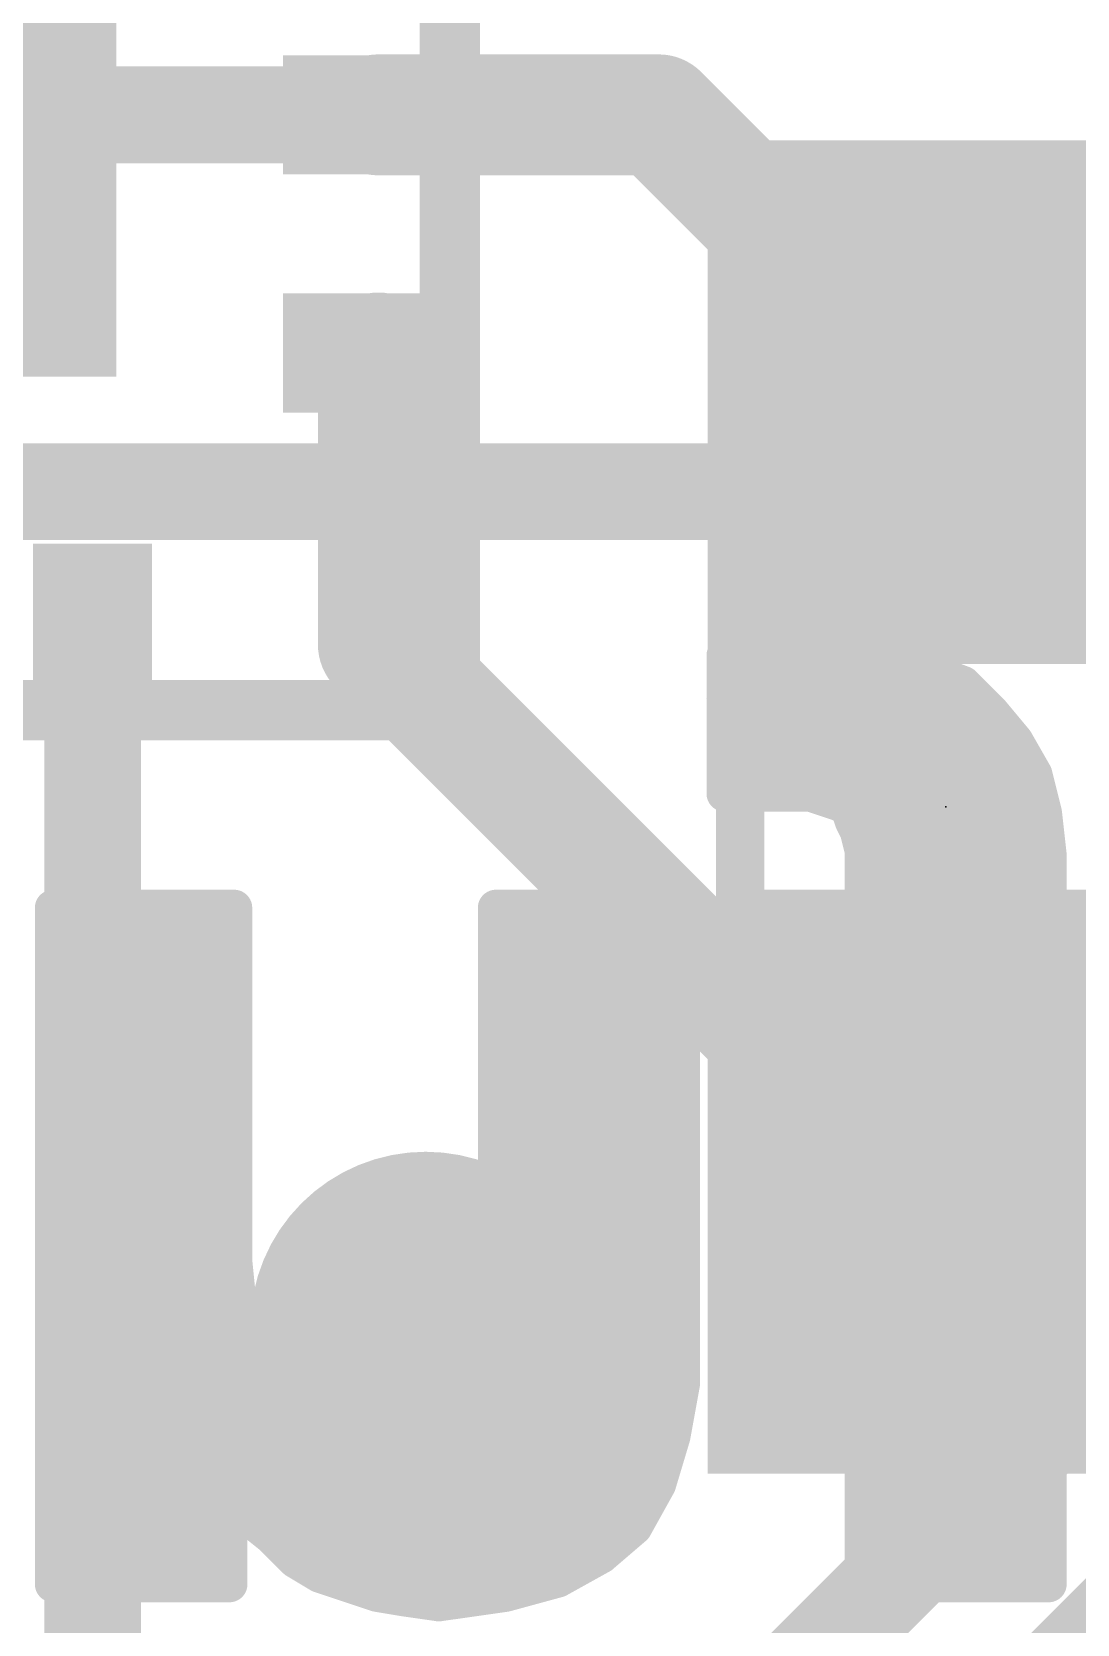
# Model space of a CAD drawing. Extents: x -34 to 52.6, y -23.4 to 26.6.
# Drawn here: x 9.282 to 11.477, y 6.971 to 10.314 of the extents above; entities that cross this region are included whole.
import ezdxf

# ---------------------------------------------------------------- set-up
doc = ezdxf.new("R2010")
doc.units = 0
for name, color, linetype in [('1', 12, 'CONTINUOUS'), ('16', 140, 'CONTINUOUS'), ('18', 110, 'CONTINUOUS'), ('21', 41, 'CONTINUOUS'), ('22', 40, 'CONTINUOUS'), ('23', 53, 'CONTINUOUS'), ('51', 53, 'CONTINUOUS')]:
    doc.layers.add(name, color=color, linetype=linetype)

# ---------------------------------------------------------------- blocks, each defined once
blk = doc.blocks.new('RECT')
blk.add_solid([(-0.5, -0.5), (0.5, -0.5), (-0.5, 0.5), (0.5, 0.5)])
blk = doc.blocks.new('ROUNDV')
at = {"const_width": 0.5}
blk.add_lwpolyline([(0, -0.25, 1), (0, 0.25, 1), (0, -0.25)], format="xyb", dxfattribs=at)

msp = doc.modelspace()

# ---------------------------------------------------------------- linework, layer by layer
at = {"layer": '1'}
for points, const_width in [([(8.148, 11.39), (9.398, 10.14)], 0.2032), ([(10.5982, 10.14), (10.01, 10.14)], 0.254), ([(11.2014, 9.5368), (10.5982, 10.14)], 0.254), ([(9.398, 10.14), (10.01, 10.14)], 0.2032), ([(10.01, 9.64), (10.01, 9.0282)], 0.254), ([(9.41, 6.2985), (9.41, 9.04)], 0.2032), ([(10.01, 9.0282), (11.2014, 7.8368)], 0.254), ([(12.2, 6.8382), (11.2014, 7.8368)], 0.254)]:
    msp.add_lwpolyline(points, dxfattribs=dict(at, const_width=const_width))
for points, const_width in [([(10.01, 10.2035, 1), (10.01, 10.0765)], 0.127), ([(10.6431, 10.1849, 1), (10.5533, 10.0951)], 0.127), ([(10.5982, 10.0765, 1), (10.5982, 10.2035)], 0.127), ([(9.398, 10.1908, 1), (9.398, 10.0892)], 0.1016), ([(10.01, 10.0892, 1), (10.01, 10.1908)], 0.1016), ([(9.3621, 10.1041, 1), (9.4339, 10.1759)], 0.1016), ([(10.0735, 9.64, 1), (9.9465, 9.64)], 0.127), ([(11.1565, 9.4919, 1), (11.2463, 9.5817)], 0.127), ([(9.4608, 9.04, 1), (9.3592, 9.04)], 0.1016), ([(10.0549, 9.0731, 1), (9.9651, 8.9833)], 0.127), ([(9.9465, 9.0282, 1), (10.0735, 9.0282)], 0.127), ([(11.2463, 7.8817, 1), (11.1565, 7.7919)], 0.127), ([(11.1565, 7.7919, 1), (11.2463, 7.8817)], 0.127)]:
    msp.add_lwpolyline(points, format="xyb", dxfattribs=dict(at, const_width=const_width))
at = {"layer": '16'}
for points, const_width in [([(10.16, 11.43), (8.3312, 9.6012)], 0.254), ([(13.3223, 9.2964), (10.8077, 6.7818)], 0.2032), ([(10.9728, 6.4008), (13.4874, 8.9154)], 0.2032)]:
    msp.add_lwpolyline(points, dxfattribs=dict(at, const_width=const_width))
at = {"layer": '21', "const_width": 0.1016}
for points in [[(10.16, 8.89), (10.16, 9.39)], [(9.66, 8.89), (10.16, 8.89)]]:
    msp.add_lwpolyline(points, dxfattribs=at)
at = {"layer": '21', "const_width": 0.0508}
for points in [[(10.1854, 9.39, 1), (10.1346, 9.39)], [(9.66, 8.9154, 1), (9.66, 8.8646)], [(10.16, 8.8646, 1), (10.16, 8.9154)], [(10.1346, 8.89, 1), (10.1854, 8.89)]]:
    msp.add_lwpolyline(points, format="xyb", dxfattribs=at)
at = {"layer": '22'}
for points, const_width in [([(12.419, 9.3488), (6.885, 9.3488)], 0.2032), ([(10.837, 9.005), (10.737, 9.005)], 0.0762), ([(10.737, 9.005), (10.737, 8.715)], 0.0762), ([(10.737, 8.9916), (11.1017, 8.9916)], 0.0762), ([(10.867, 9.015), (10.837, 9.005)], 0.0762), ([(10.947, 9.015), (10.867, 9.015)], 0.0762), ([(11.057, 9.005), (10.947, 9.015)], 0.0762), ([(11.157, 8.975), (11.057, 9.005)], 0.0762), ([(11.237, 8.945), (11.157, 8.975)], 0.0762), ([(11.297, 8.885), (11.237, 8.945)], 0.0762), ([(10.737, 8.9154), (11.2666, 8.9154)], 0.0762), ([(11.347, 8.825), (11.297, 8.885)], 0.0762), ([(10.737, 8.8392), (11.3352, 8.8392)], 0.0762), ([(11.387, 8.755), (11.347, 8.825)], 0.0762), ([(10.737, 8.763), (11.3824, 8.763)], 0.0762), ([(11.407, 8.675), (11.387, 8.755)], 0.0762), ([(10.737, 8.715), (10.917, 8.715)], 0.0762), ([(10.917, 8.715), (10.977, 8.695)], 0.0762), ([(10.977, 8.695), (10.997, 8.685)], 0.0762), ([(10.9934, 8.6868), (11.404, 8.6868)], 0.0762), ([(10.997, 8.685), (11.007, 8.655)], 0.0762), ([(11.007, 8.655), (11.017, 8.635)], 0.0762), ([(11.417, 8.585), (11.407, 8.675)], 0.0762), ([(11.017, 8.635), (11.027, 8.595)], 0.0762), ([(11.0231, 8.6106), (11.4142, 8.6106)], 0.0762), ([(11.027, 8.595), (11.027, 8.475)], 0.0762), ([(11.417, 8.475), (11.417, 8.585)], 0.0762), ([(11.027, 8.5344), (11.417, 8.5344)], 0.0762), ([(9.707, 8.475), (9.327, 8.475)], 0.0762), ([(9.327, 8.475), (9.327, 7.055)], 0.0762), ([(9.327, 8.4582), (9.707, 8.4582)], 0.0762), ([(9.707, 7.735), (9.707, 8.475)], 0.0762), ([(10.647, 8.475), (10.257, 8.475)], 0.0762), ([(10.257, 8.475), (10.257, 7.595)], 0.0762), ([(10.257, 8.4582), (10.647, 8.4582)], 0.0762), ([(10.647, 7.475), (10.647, 8.475)], 0.0762), ([(11.027, 8.475), (10.757, 8.475)], 0.0762), ([(10.757, 8.475), (10.757, 8.215)], 0.0762), ([(10.757, 8.4582), (11.5496, 8.4582)], 0.0762), ([(11.537, 8.475), (11.417, 8.475)], 0.0762), ([(9.327, 8.382), (9.707, 8.382)], 0.0762), ([(10.257, 8.382), (10.647, 8.382)], 0.0762), ([(10.757, 8.382), (11.63, 8.382)], 0.0762), ([(9.327, 8.3058), (9.707, 8.3058)], 0.0762), ([(10.257, 8.3058), (10.647, 8.3058)], 0.0762), ([(10.757, 8.3058), (11.6964, 8.3058)], 0.0762), ([(9.327, 8.2296), (9.707, 8.2296)], 0.0762), ([(10.257, 8.2296), (10.647, 8.2296)], 0.0762), ([(10.757, 8.2296), (11.7824, 8.2296)], 0.0762), ([(10.757, 8.215), (11.027, 8.215)], 0.0762), ([(11.027, 8.215), (11.027, 7.055)], 0.0762), ([(11.417, 8.215), (11.797, 8.215)], 0.0762), ([(11.417, 7.055), (11.417, 8.215)], 0.0762), ([(9.327, 8.1534), (9.707, 8.1534)], 0.0762), ([(10.257, 8.1534), (10.647, 8.1534)], 0.0762), ([(11.027, 8.1534), (11.417, 8.1534)], 0.0762), ([(9.327, 8.0772), (9.707, 8.0772)], 0.0762), ([(10.257, 8.0772), (10.647, 8.0772)], 0.0762), ([(11.027, 8.0772), (11.417, 8.0772)], 0.0762), ([(9.327, 8.001), (9.707, 8.001)], 0.0762), ([(10.257, 8.001), (10.647, 8.001)], 0.0762), ([(11.027, 8.001), (11.417, 8.001)], 0.0762), ([(9.327, 7.9248), (9.707, 7.9248)], 0.0762), ([(10.257, 7.9248), (10.647, 7.9248)], 0.0762), ([(11.027, 7.9248), (11.417, 7.9248)], 0.0762), ([(9.327, 7.8486), (9.707, 7.8486)], 0.0762), ([(10.257, 7.8486), (10.647, 7.8486)], 0.0762), ([(11.027, 7.8486), (11.417, 7.8486)], 0.0762), ([(9.327, 7.7724), (9.707, 7.7724)], 0.0762), ([(10.257, 7.7724), (10.647, 7.7724)], 0.0762), ([(11.027, 7.7724), (11.417, 7.7724)], 0.0762), ([(9.717, 7.635), (9.707, 7.735)], 0.0762), ([(9.327, 7.6962), (9.7109, 7.6962)], 0.0762), ([(10.257, 7.6962), (10.647, 7.6962)], 0.0762), ([(11.027, 7.6962), (11.417, 7.6962)], 0.0762), ([(9.327, 7.62), (9.7187, 7.62)], 0.0762), ([(9.727, 7.545), (9.717, 7.635)], 0.0762), ([(10.257, 7.62), (10.647, 7.62)], 0.0762), ([(11.027, 7.62), (11.417, 7.62)], 0.0762), ([(10.257, 7.595), (10.247, 7.525)], 0.0762), ([(9.327, 7.5438), (9.7273, 7.5438)], 0.0762), ([(9.747, 7.475), (9.727, 7.545)], 0.0762), ([(10.247, 7.525), (10.227, 7.465)], 0.0762), ([(10.2497, 7.5438), (10.647, 7.5438)], 0.0762), ([(11.027, 7.5438), (11.417, 7.5438)], 0.0762), ([(9.327, 7.4676), (9.7514, 7.4676)], 0.0762), ([(9.777, 7.425), (9.747, 7.475)], 0.0762), ([(10.227, 7.465), (10.207, 7.415)], 0.0762), ([(10.2279, 7.4676), (10.6457, 7.4676)], 0.0762), ([(10.627, 7.365), (10.647, 7.475)], 0.0762), ([(11.027, 7.4676), (11.417, 7.4676)], 0.0762), ([(9.827, 7.375), (9.777, 7.425)], 0.0762), ([(9.327, 7.3914), (9.8106, 7.3914)], 0.0762), ([(10.207, 7.415), (10.167, 7.375)], 0.0762), ([(10.1834, 7.3914), (10.6318, 7.3914)], 0.0762), ([(11.027, 7.3914), (11.417, 7.3914)], 0.0762), ([(9.877, 7.345), (9.827, 7.375)], 0.0762), ([(10.167, 7.375), (10.127, 7.345)], 0.0762), ([(10.597, 7.265), (10.627, 7.365)], 0.0762), ([(9.937, 7.335), (9.877, 7.345)], 0.0762), ([(10.007, 7.325), (9.937, 7.335)], 0.0762), ([(10.077, 7.335), (10.007, 7.325)], 0.0762), ([(10.127, 7.345), (10.077, 7.335)], 0.0762), ([(9.327, 7.3152), (10.6121, 7.3152)], 0.0762), ([(11.027, 7.3152), (11.417, 7.3152)], 0.0762), ([(9.697, 7.055), (9.697, 7.255)], 0.0762), ([(9.697, 7.255), (9.737, 7.195)], 0.0762), ([(10.547, 7.175), (10.597, 7.265)], 0.0762), ([(9.327, 7.239), (9.697, 7.239)], 0.0762), ([(9.7077, 7.239), (10.5826, 7.239)], 0.0762), ([(11.027, 7.239), (11.417, 7.239)], 0.0762), ([(9.737, 7.195), (9.787, 7.155)], 0.0762), ([(9.327, 7.1628), (9.697, 7.1628)], 0.0762), ([(9.7773, 7.1628), (10.5328, 7.1628)], 0.0762), ([(9.787, 7.155), (9.837, 7.105)], 0.0762), ([(10.477, 7.115), (10.547, 7.175)], 0.0762), ([(11.027, 7.1628), (11.417, 7.1628)], 0.0762), ([(9.327, 7.0866), (9.697, 7.0866)], 0.0762), ([(9.837, 7.105), (9.887, 7.075)], 0.0762), ([(9.8677, 7.0866), (10.4259, 7.0866)], 0.0762), ([(10.387, 7.065), (10.477, 7.115)], 0.0762), ([(11.027, 7.0866), (11.417, 7.0866)], 0.0762), ([(9.327, 7.055), (9.697, 7.055)], 0.0762), ([(9.887, 7.075), (10.007, 7.035)], 0.0762), ([(10.277, 7.035), (10.387, 7.065)], 0.0762), ([(11.027, 7.055), (11.417, 7.055)], 0.0762), ([(10.007, 7.035), (10.067, 7.025)], 0.0762), ([(10.067, 7.025), (10.137, 7.015)], 0.0762), ([(10.137, 7.015), (10.277, 7.035)], 0.0762)]:
    msp.add_lwpolyline(points, dxfattribs=dict(at, const_width=const_width))
at = {"layer": '22', "const_width": 0.0381}
for points in [[(10.737, 9.0241, 1), (10.737, 8.986)], [(10.7561, 9.005, 1), (10.718, 9.005)], [(10.737, 9.0107, 1), (10.737, 8.9726)], [(10.831, 9.0231, 1), (10.843, 8.9869)], [(10.837, 8.986, 1), (10.837, 9.0241)], [(10.867, 9.0341, 1), (10.867, 8.996)], [(10.873, 8.9969, 1), (10.861, 9.0331)], [(10.9487, 9.034, 1), (10.9453, 8.996)], [(10.947, 8.996, 1), (10.947, 9.0341)], [(11.0625, 9.0232, 1), (11.0515, 8.9868)], [(11.0553, 8.986, 1), (11.0587, 9.024)], [(11.1017, 8.9726, 1), (11.1017, 9.0107)], [(11.1637, 8.9928, 1), (11.1503, 8.9572)], [(11.1515, 8.9568, 1), (11.1625, 8.9932)], [(11.2505, 8.9585, 1), (11.2235, 8.9315)], [(11.2303, 8.9272, 1), (11.2437, 8.9628)], [(10.737, 8.9345, 1), (10.737, 8.8963)], [(11.2666, 8.8963, 1), (11.2666, 8.9345)], [(11.3116, 8.8972, 1), (11.2824, 8.8728)], [(11.2835, 8.8715, 1), (11.3105, 8.8985)], [(10.737, 8.8582, 1), (10.737, 8.8201)], [(11.3635, 8.8345, 1), (11.3305, 8.8155)], [(11.3352, 8.8201, 1), (11.3352, 8.8582)], [(11.3324, 8.8128, 1), (11.3616, 8.8372)], [(10.737, 8.782, 1), (10.737, 8.7439)], [(11.4055, 8.7596, 1), (11.3685, 8.7504)], [(11.3824, 8.7439, 1), (11.3824, 8.782)], [(11.3705, 8.7455, 1), (11.4035, 8.7645)], [(10.737, 8.734, 1), (10.737, 8.6959)], [(10.718, 8.715, 1), (10.7561, 8.715)], [(10.923, 8.7331, 1), (10.911, 8.6969)], [(10.917, 8.6959, 1), (10.917, 8.734)], [(10.9855, 8.712, 1), (10.9685, 8.678)], [(10.971, 8.6769, 1), (10.983, 8.7131)], [(10.9934, 8.7058, 1), (10.9934, 8.6677)], [(11.0151, 8.691, 1), (10.9789, 8.679)], [(11.024, 8.6635, 1), (10.99, 8.6465)], [(10.9885, 8.668, 1), (11.0055, 8.702)], [(11.4259, 8.6771, 1), (11.3881, 8.6729)], [(11.3885, 8.6704, 1), (11.4255, 8.6796)], [(11.404, 8.6677, 1), (11.404, 8.7058)], [(10.9889, 8.649, 1), (11.0251, 8.661)], [(11.0355, 8.6396, 1), (10.9985, 8.6304)], [(11, 8.6265, 1), (11.034, 8.6435)], [(11.0231, 8.6296, 1), (11.0231, 8.5915)], [(11.0461, 8.595, 1), (11.008, 8.595)], [(11.4142, 8.5915, 1), (11.4142, 8.6296)], [(11.0085, 8.5904, 1), (11.0455, 8.5996)], [(11.436, 8.585, 1), (11.3979, 8.585)], [(11.3981, 8.5829, 1), (11.4359, 8.5871)], [(11.027, 8.5534, 1), (11.027, 8.5153)], [(11.417, 8.5153, 1), (11.417, 8.5534)], [(9.346, 8.475, 1), (9.3079, 8.475)], [(9.327, 8.494, 1), (9.327, 8.4559)], [(9.327, 8.4772, 1), (9.327, 8.4391)], [(9.7261, 8.475, 1), (9.688, 8.475)], [(9.707, 8.4559, 1), (9.707, 8.494)], [(9.707, 8.4391, 1), (9.707, 8.4772)], [(10.276, 8.475, 1), (10.2379, 8.475)], [(10.257, 8.494, 1), (10.257, 8.4559)], [(10.257, 8.4772, 1), (10.257, 8.4391)], [(10.6661, 8.475, 1), (10.628, 8.475)], [(10.647, 8.4559, 1), (10.647, 8.494)], [(10.647, 8.4391, 1), (10.647, 8.4772)], [(10.776, 8.475, 1), (10.7379, 8.475)], [(10.757, 8.494, 1), (10.757, 8.4559)], [(10.757, 8.4772, 1), (10.757, 8.4391)], [(11.008, 8.475, 1), (11.0461, 8.475)], [(11.027, 8.4559, 1), (11.027, 8.494)], [(11.3979, 8.475, 1), (11.436, 8.475)], [(11.417, 8.494, 1), (11.417, 8.4559)], [(9.327, 8.401, 1), (9.327, 8.3629)], [(9.707, 8.3629, 1), (9.707, 8.401)], [(10.257, 8.401, 1), (10.257, 8.3629)], [(10.647, 8.3629, 1), (10.647, 8.401)], [(10.757, 8.401, 1), (10.757, 8.3629)], [(9.327, 8.3248, 1), (9.327, 8.2867)], [(9.707, 8.2867, 1), (9.707, 8.3248)], [(10.257, 8.3248, 1), (10.257, 8.2867)], [(10.647, 8.2867, 1), (10.647, 8.3248)], [(10.757, 8.3248, 1), (10.757, 8.2867)], [(9.327, 8.2486, 1), (9.327, 8.2105)], [(9.707, 8.2105, 1), (9.707, 8.2486)], [(10.257, 8.2486, 1), (10.257, 8.2105)], [(10.647, 8.2105, 1), (10.647, 8.2486)], [(10.757, 8.2486, 1), (10.757, 8.2105)], [(10.7379, 8.215, 1), (10.776, 8.215)], [(10.757, 8.234, 1), (10.757, 8.1959)], [(11.0461, 8.215, 1), (11.008, 8.215)], [(11.027, 8.1959, 1), (11.027, 8.234)], [(11.436, 8.215, 1), (11.3979, 8.215)], [(11.417, 8.234, 1), (11.417, 8.1959)], [(9.327, 8.1724, 1), (9.327, 8.1343)], [(9.707, 8.1343, 1), (9.707, 8.1724)], [(10.257, 8.1724, 1), (10.257, 8.1343)], [(10.647, 8.1343, 1), (10.647, 8.1724)], [(11.027, 8.1724, 1), (11.027, 8.1343)], [(11.417, 8.1343, 1), (11.417, 8.1724)], [(9.327, 8.0963, 1), (9.327, 8.0582)], [(9.707, 8.0582, 1), (9.707, 8.0963)], [(10.257, 8.0963, 1), (10.257, 8.0582)], [(10.647, 8.0582, 1), (10.647, 8.0963)], [(11.027, 8.0963, 1), (11.027, 8.0582)], [(11.417, 8.0582, 1), (11.417, 8.0963)], [(9.327, 8.0201, 1), (9.327, 7.982)], [(9.707, 7.982, 1), (9.707, 8.0201)], [(10.257, 8.0201, 1), (10.257, 7.982)], [(10.647, 7.982, 1), (10.647, 8.0201)], [(11.027, 8.0201, 1), (11.027, 7.982)], [(11.417, 7.982, 1), (11.417, 8.0201)], [(9.327, 7.9439, 1), (9.327, 7.9058)], [(9.707, 7.9058, 1), (9.707, 7.9439)], [(10.257, 7.9439, 1), (10.257, 7.9058)], [(10.647, 7.9058, 1), (10.647, 7.9439)], [(11.027, 7.9439, 1), (11.027, 7.9058)], [(11.417, 7.9058, 1), (11.417, 7.9439)], [(9.327, 7.8677, 1), (9.327, 7.8296)], [(9.707, 7.8296, 1), (9.707, 7.8677)], [(10.257, 7.8677, 1), (10.257, 7.8296)], [(10.647, 7.8296, 1), (10.647, 7.8677)], [(11.027, 7.8677, 1), (11.027, 7.8296)], [(11.417, 7.8296, 1), (11.417, 7.8677)], [(9.327, 7.7915, 1), (9.327, 7.7534)], [(9.707, 7.7534, 1), (9.707, 7.7915)], [(10.257, 7.7915, 1), (10.257, 7.7534)], [(10.647, 7.7534, 1), (10.647, 7.7915)], [(11.027, 7.7915, 1), (11.027, 7.7534)], [(11.417, 7.7534, 1), (11.417, 7.7915)], [(9.726, 7.7369, 1), (9.688, 7.7331)], [(9.327, 7.7153, 1), (9.327, 7.6772)], [(9.688, 7.735, 1), (9.7261, 7.735)], [(9.7109, 7.6772, 1), (9.7109, 7.7153)], [(10.257, 7.7153, 1), (10.257, 7.6772)], [(10.647, 7.6772, 1), (10.647, 7.7153)], [(11.027, 7.7153, 1), (11.027, 7.6772)], [(11.417, 7.6772, 1), (11.417, 7.7153)], [(9.327, 7.6391, 1), (9.327, 7.601)], [(9.7359, 7.6371, 1), (9.6981, 7.6329)], [(9.7187, 7.601, 1), (9.7187, 7.6391)], [(10.257, 7.6391, 1), (10.257, 7.601)], [(10.647, 7.601, 1), (10.647, 7.6391)], [(11.027, 7.6391, 1), (11.027, 7.601)], [(11.417, 7.601, 1), (11.417, 7.6391)], [(9.698, 7.6331, 1), (9.736, 7.6369)], [(10.2759, 7.5923, 1), (10.2381, 7.5977)], [(10.2379, 7.595, 1), (10.276, 7.595)], [(9.327, 7.5629, 1), (9.327, 7.5248)], [(9.7453, 7.5502, 1), (9.7087, 7.5398)], [(9.7081, 7.5429, 1), (9.7459, 7.5471)], [(9.7273, 7.5248, 1), (9.7273, 7.5629)], [(10.2651, 7.519, 1), (10.2289, 7.531)], [(10.2497, 7.5629, 1), (10.2497, 7.5248)], [(10.647, 7.5248, 1), (10.647, 7.5629)], [(11.027, 7.5629, 1), (11.027, 7.5248)], [(11.417, 7.5248, 1), (11.417, 7.5629)], [(10.2281, 7.5277, 1), (10.2659, 7.5223)], [(9.327, 7.4867, 1), (9.327, 7.4486)], [(9.7633, 7.4848, 1), (9.7307, 7.4652)], [(9.7287, 7.4698, 1), (9.7653, 7.4802)], [(9.7514, 7.4486, 1), (9.7514, 7.4867)], [(10.2089, 7.471, 1), (10.2451, 7.459)], [(10.2279, 7.4867, 1), (10.2279, 7.4486)], [(10.2447, 7.4579, 1), (10.2093, 7.4721)], [(10.628, 7.475, 1), (10.6661, 7.475)], [(10.6657, 7.4716, 1), (10.6283, 7.4784)], [(10.6457, 7.4486, 1), (10.6457, 7.4867)], [(11.027, 7.4867, 1), (11.027, 7.4486)], [(11.417, 7.4486, 1), (11.417, 7.4867)], [(9.7905, 7.4385, 1), (9.7635, 7.4115)], [(9.327, 7.4104, 1), (9.327, 7.3723)], [(9.7607, 7.4152, 1), (9.7933, 7.4348)], [(9.8106, 7.3723, 1), (9.8106, 7.4104)], [(10.1834, 7.4104, 1), (10.1834, 7.3723)], [(10.1893, 7.4221, 1), (10.2247, 7.4079)], [(10.2205, 7.4015, 1), (10.1935, 7.4285)], [(10.6318, 7.3723, 1), (10.6318, 7.4104)], [(11.027, 7.4104, 1), (11.027, 7.3723)], [(11.417, 7.3723, 1), (11.417, 7.4104)], [(9.8368, 7.3913, 1), (9.8172, 7.3587)], [(9.8135, 7.3615, 1), (9.8405, 7.3885)], [(10.1535, 7.3885, 1), (10.1805, 7.3615)], [(10.1784, 7.3598, 1), (10.1556, 7.3902)], [(10.6452, 7.3595, 1), (10.6088, 7.3705)], [(9.8801, 7.3638, 1), (9.8739, 7.3262)], [(9.8672, 7.3287, 1), (9.8868, 7.3613)], [(9.9397, 7.3539, 1), (9.9343, 7.3161)], [(9.9339, 7.3162, 1), (9.9401, 7.3538)], [(10.0043, 7.3439, 1), (10.0097, 7.3061)], [(10.0043, 7.3061, 1), (10.0097, 7.3439)], [(10.0733, 7.3537, 1), (10.0807, 7.3163)], [(10.0797, 7.3161, 1), (10.0743, 7.3539)], [(10.1156, 7.3602, 1), (10.1384, 7.3298)], [(10.1307, 7.3263, 1), (10.1233, 7.3637)], [(10.6083, 7.3684, 1), (10.6457, 7.3616)], [(9.327, 7.3342, 1), (9.327, 7.2961)], [(10.6121, 7.2961, 1), (10.6121, 7.3342)], [(11.027, 7.3342, 1), (11.027, 7.2961)], [(11.417, 7.2961, 1), (11.417, 7.3342)], [(9.7129, 7.2656, 1), (9.6811, 7.2444)], [(9.7161, 7.255, 1), (9.678, 7.255)], [(10.5788, 7.2705, 1), (10.6152, 7.2595)], [(10.6137, 7.2557, 1), (10.5803, 7.2743)], [(9.327, 7.2581, 1), (9.327, 7.22)], [(9.7077, 7.2581, 1), (9.7077, 7.22)], [(9.697, 7.22, 1), (9.697, 7.2581)], [(10.5826, 7.22, 1), (10.5826, 7.2581)], [(11.027, 7.2581, 1), (11.027, 7.22)], [(11.417, 7.22, 1), (11.417, 7.2581)], [(9.7489, 7.2099, 1), (9.7251, 7.1801)], [(9.7211, 7.1844, 1), (9.7529, 7.2056)], [(9.327, 7.1819, 1), (9.327, 7.1438)], [(9.697, 7.1438, 1), (9.697, 7.1819)], [(9.7773, 7.1819, 1), (9.7773, 7.1438)], [(9.8005, 7.1685, 1), (9.7735, 7.1415)], [(9.7751, 7.1401, 1), (9.7989, 7.1699)], [(10.5303, 7.1843, 1), (10.5637, 7.1657)], [(10.5328, 7.1438, 1), (10.5328, 7.1819)], [(10.5594, 7.1605, 1), (10.5346, 7.1895)], [(11.027, 7.1819, 1), (11.027, 7.1438)], [(11.417, 7.1438, 1), (11.417, 7.1819)], [(9.327, 7.1057, 1), (9.327, 7.0676)], [(9.697, 7.0676, 1), (9.697, 7.1057)], [(9.8468, 7.1213, 1), (9.8272, 7.0887)], [(9.8235, 7.0915, 1), (9.8505, 7.1185)], [(9.8677, 7.1057, 1), (9.8677, 7.0676)], [(10.4259, 7.0676, 1), (10.4259, 7.1057)], [(10.4646, 7.1295, 1), (10.4894, 7.1005)], [(10.4863, 7.0983, 1), (10.4677, 7.1317)], [(11.027, 7.1057, 1), (11.027, 7.0676)], [(11.417, 7.0676, 1), (11.417, 7.1057)], [(9.327, 7.0741, 1), (9.327, 7.036)], [(9.697, 7.036, 1), (9.697, 7.0741)], [(9.893, 7.0931, 1), (9.881, 7.0569)], [(9.8772, 7.0587, 1), (9.8968, 7.0913)], [(10.3777, 7.0817, 1), (10.3963, 7.0483)], [(10.392, 7.0466, 1), (10.382, 7.0834)], [(11.027, 7.0741, 1), (11.027, 7.036)], [(11.417, 7.036, 1), (11.417, 7.0741)], [(9.3079, 7.055, 1), (9.346, 7.055)], [(9.678, 7.055, 1), (9.7161, 7.055)], [(10.0101, 7.0538, 1), (10.0039, 7.0162)], [(10.001, 7.0169, 1), (10.013, 7.0531)], [(10.0697, 7.0439, 1), (10.0643, 7.0061)], [(10.0639, 7.0062, 1), (10.0701, 7.0438)], [(10.272, 7.0534, 1), (10.282, 7.0166)], [(10.2797, 7.0161, 1), (10.2743, 7.0539)], [(11.008, 7.055, 1), (11.0461, 7.055)], [(11.3979, 7.055, 1), (11.436, 7.055)], [(10.1343, 7.0339, 1), (10.1397, 6.9961)], [(10.1343, 6.9961, 1), (10.1397, 7.0339)]]:
    msp.add_lwpolyline(points, format="xyb", dxfattribs=at)
at = {"layer": '23'}
msp.add_point((11.2014, 8.6868), dxfattribs=at)
at = {"layer": '51'}
for points, const_width in [([(10.16, 8.89), (10.16, 13.89)], 0.127), ([(10.7694, 8.3308), (10.7694, 9.0428)], 0.1016), ([(5.16, 8.89), (10.11, 8.89)], 0.127)]:
    msp.add_lwpolyline(points, dxfattribs=dict(at, const_width=const_width))
for points, const_width in [([(10.7948, 9.0428, 1), (10.744, 9.0428)], 0.0508), ([(10.11, 8.8582, 1), (10.11, 8.9218)], 0.0635), ([(10.1282, 8.89, 1), (10.1918, 8.89)], 0.0635), ([(10.744, 8.3308, 1), (10.7948, 8.3308)], 0.0508)]:
    msp.add_lwpolyline(points, format="xyb", dxfattribs=dict(at, const_width=const_width))

# ---------------------------------------------------------------- block references
at = {"layer": '1', "rotation": 90}
for p, xscale, yscale in [((7.66, 11.39), 3.6, 3.6), ((9.41, 9.04), 0.4, 0.25)]:
    msp.add_blockref('RECT', p, dxfattribs=dict(at, xscale=xscale, yscale=yscale))
at = {"layer": '1', "xscale": 0.4, "yscale": 0.25}
for p in [(10.01, 10.14), (10.01, 9.64)]:
    msp.add_blockref('RECT', p, dxfattribs=at)
at = {"layer": '1', "xscale": 1.1, "rotation": 90}
for p in [(11.2014, 9.5368), (11.2014, 7.8368)]:
    msp.add_blockref('RECT', p, dxfattribs=at)
at = {"layer": '18', "xscale": 0.7366, "yscale": 0.7366}
msp.add_blockref('ROUNDV', (10.1092, 7.5946), dxfattribs=at)
msp.add_blockref('ROUNDV', (10.1092, 7.5946), dxfattribs=at)
at = {"layer": '51', "xscale": 0.5001, "yscale": 0.95, "rotation": 90}
for p in [(11.1963, 9.2671), (11.1963, 8.0987)]:
    msp.add_blockref('RECT', p, dxfattribs=at)

doc.saveas('drawing.dxf')
